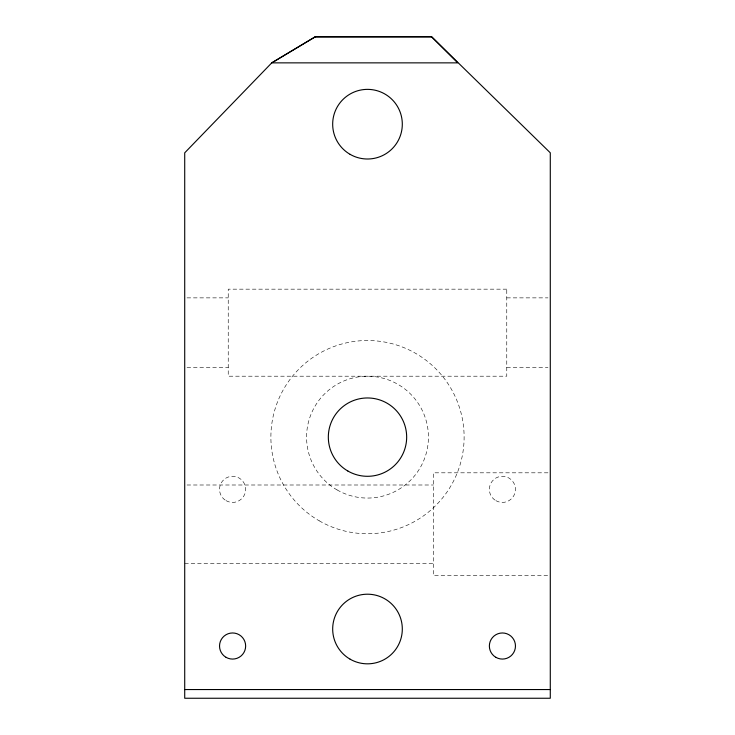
<?xml version="1.0" encoding="UTF-8"?>
<svg xmlns="http://www.w3.org/2000/svg" width="735" height="735" viewBox="0 0 735 735"><rect width="100%" height="100%" fill="white"/><g stroke="black" fill="none" stroke-linecap="round" stroke-linejoin="round"><path stroke-width="0.55" stroke-dasharray="3.67 2.76" d="M187.012 297.868L228.236 297.868M506.764 297.868L547.988 297.868M187.012 367.5L228.236 367.5M506.764 367.5L547.988 367.5M547.988 472.816L433.365 472.816L433.365 575.523L547.988 575.523M187.012 484.999L433.365 484.999M184.715 563.341L433.365 563.341M506.764 289.167L228.236 289.167L228.236 376.201L506.764 376.201L506.764 289.167M319.192 520.803A96.616 96.616 0 0 0 464.116 437.132A96.616 96.616 0 0 0 319.192 353.462A96.616 96.616 0 0 0 319.192 520.803M337.034 489.896A60.931 60.931 0 0 0 428.431 437.132A60.931 60.931 0 0 0 337.034 384.368A60.931 60.931 0 0 0 337.034 489.896M495.886 500.664A13.055 13.055 0 0 0 515.465 489.354A13.055 13.055 0 0 0 495.886 478.044A13.055 13.055 0 0 0 495.886 500.664M226.058 500.664A13.055 13.055 0 0 0 245.646 489.354A13.055 13.055 0 0 0 226.058 478.044A13.055 13.055 0 0 0 226.058 500.664"/><path stroke-width="1.1" d="M315.278 36.75L271.757 62.861L184.715 152.825L184.715 698.25L550.285 698.25L550.285 152.797L431.629 36.823L315.278 36.823L271.757 62.861L457.74 62.861L431.629 36.75L315.278 36.823M184.715 689.549L550.285 689.549M347.912 471.052A39.166 39.166 0 0 0 406.666 437.132A39.166 39.166 0 0 0 347.912 403.212A39.166 39.166 0 0 0 347.912 471.052M495.886 657.329A13.055 13.055 0 0 0 515.465 646.028A13.055 13.055 0 0 0 495.886 634.718A13.055 13.055 0 0 0 495.886 657.329M226.058 657.329A13.055 13.055 0 0 0 245.646 646.028A13.055 13.055 0 0 0 226.058 634.718A13.055 13.055 0 0 0 226.058 657.329M350.09 154.341A34.811 34.811 0 0 0 402.311 124.187A34.811 34.811 0 0 0 350.09 94.034A34.811 34.811 0 0 0 350.09 154.341M350.09 659.166A34.811 34.811 0 0 0 402.311 629.013A34.811 34.811 0 0 0 350.09 598.869A34.811 34.811 0 0 0 350.09 659.166"/></g></svg>
